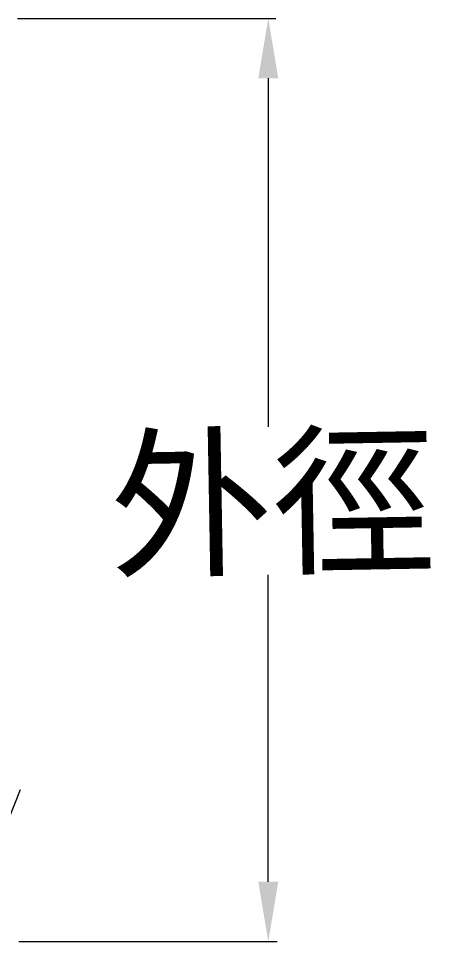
# Model space of a CAD drawing. Header units: millimetres. Extents: x 4229 to 8429, y -1187 to 1783.
# Drawn here: x 6948.8 to 7017.6, y 1158.6 to 1312.9 of the extents above; entities that cross this region are included whole.
import ezdxf

# ---------------------------------------------------------------- set-up
doc = ezdxf.new("R2010")
doc.units = ezdxf.units.MM
doc.styles.add('微軟正黑體-20', font='Microsoft JhengHei.ttf', dxfattribs={"height": 20})

msp = doc.modelspace()

# ---------------------------------------------------------------- linework, layer by layer
at = {"lineweight": 5}
for p, q in [((6948.59, 1312.94), (6991.77, 1312.94)), ((6990.52, 1302.94), (6990.52, 1244.68)), ((6990.52, 1168.61), (6990.52, 1219.9)), ((6948.82, 1158.61), (6992, 1158.61))]:
    msp.add_line(p, q, dxfattribs=at)
at = {"linetype": 'Continuous', "lineweight": 5}
msp.add_line((6949.08, 1183.98), (6947.05, 1178.92), dxfattribs=at)
at = {"lineweight": 5}
for points in [[(6988.85, 1302.94), (6992.19, 1302.94), (6990.52, 1312.94)], [(6988.85, 1168.61), (6992.19, 1168.61), (6990.52, 1158.61)]]:
    msp.add_solid(points, dxfattribs=at)

# ---------------------------------------------------------------- texts
at = {"lineweight": 5, "style": '微軟正黑體-20'}
msp.add_text('外徑', height=20, rotation=1, dxfattribs=at).set_placement((6964.12, 1221.55))

doc.saveas('drawing.dxf')
